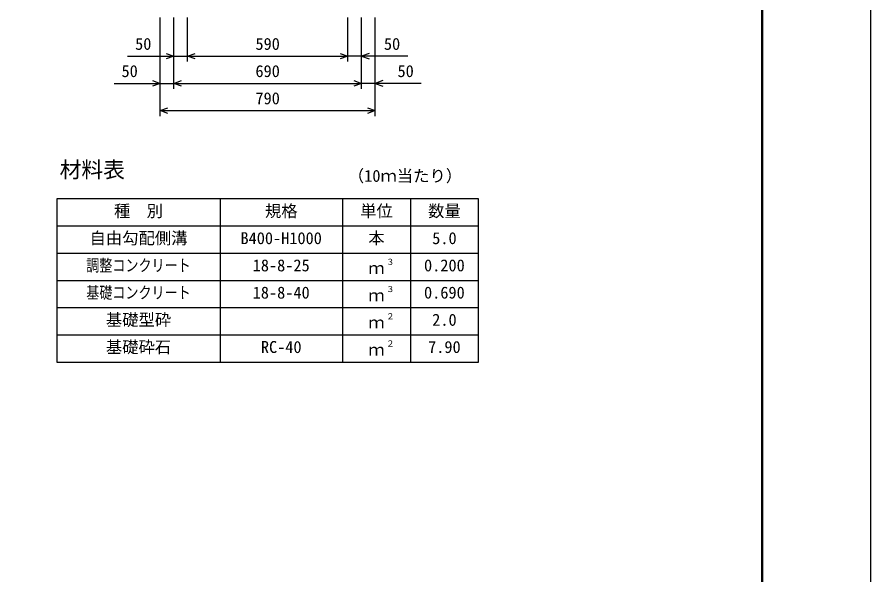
# Model space of a CAD drawing. Units: millimetres, scale not verified. Extents: x -16800 to 16800, y -5940 to 5940.
# Drawn here: x 13660 to 16800, y 78 to 2129 of the extents above; entities that cross this region are included whole.
import ezdxf
from ezdxf.enums import TextEntityAlignment as Align

# ---------------------------------------------------------------- set-up
doc = ezdxf.new("R2010")
doc.units = ezdxf.units.MM
doc.header["$LTSCALE"] = 20
for name, color, linetype, lineweight in [('0-0_DIM', 7, 'Continuous', 25), ('0-1_Defpoints', 5, 'Continuous', 25), ('0-3_HYO', 3, 'Continuous', 25), ('0-4_HYO2', 4, 'Continuous', 25), ('0-6_TXT', 7, 'Continuous', 25), ('0-7_WAKU', 3, 'Continuous', 25)]:
    doc.layers.add(name, color=color, linetype=linetype, lineweight=lineweight)
doc.styles.add('ＭＳ ゴシック', font='')
doc.styles.get('ＭＳ ゴシック').set_extended_font_data('MS Gothic')

msp = doc.modelspace()

# ---------------------------------------------------------------- linework, layer by layer
at = {"layer": '0-0_DIM'}
for p, q in [((14186.78, 1764.85), (14186.78, 2127.19)), ((14236.78, 1864.85), (14236.78, 2127.19)), ((14286.78, 1964.85), (14286.78, 2127.19)), ((14876.78, 1964.85), (14876.78, 2127.19)), ((14926.78, 1864.85), (14926.78, 2127.19)), ((14976.78, 1764.85), (14976.78, 2127.19)), ((14066.78, 1984.85), (14286.78, 1984.85)), ((14286.78, 1984.85), (14876.78, 1984.85)), ((15096.78, 1984.85), (14876.78, 1984.85)), ((14016.78, 1884.85), (14236.78, 1884.85)), ((14236.78, 1884.85), (14926.78, 1884.85)), ((15146.78, 1884.85), (14926.78, 1884.85)), ((14186.78, 1784.85), (14976.78, 1784.85))]:
    msp.add_line(p, q, dxfattribs=at)
for points in [[(14208.59, 1995.11), (14236.78, 1984.85), (14208.59, 1974.59)], [(14314.97, 1974.59), (14286.78, 1984.85), (14314.97, 1995.11)], [(14848.59, 1995.11), (14876.78, 1984.85), (14848.59, 1974.59)], [(14954.97, 1995.11), (14926.78, 1984.85), (14954.97, 1974.59)], [(14158.59, 1895.11), (14186.78, 1884.85), (14158.59, 1874.59)], [(14264.97, 1874.59), (14236.78, 1884.85), (14264.97, 1895.11)], [(14898.59, 1895.11), (14926.78, 1884.85), (14898.59, 1874.59)], [(15004.97, 1895.11), (14976.78, 1884.85), (15004.97, 1874.59)], [(14214.97, 1774.59), (14186.78, 1784.85), (14214.97, 1795.11)], [(14948.59, 1795.11), (14976.78, 1784.85), (14948.59, 1774.59)]]:
    msp.add_lwpolyline(points, dxfattribs=at)
at = {"layer": '0-1_Defpoints'}
msp.add_lwpolyline([(0, -5940), (16800, -5940), (16800, 5940), (0, 5940)], close=True, dxfattribs=at)
at = {"layer": '0-3_HYO'}
for p, q in [((14406.78, 1460.9), (14406.78, 860.9)), ((14856.78, 1460.9), (14856.78, 860.9)), ((15106.78, 1460.9), (15106.78, 860.9)), ((13806.78, 1360.9), (15356.78, 1360.9))]:
    msp.add_line(p, q, dxfattribs=at)
msp.add_lwpolyline([(13806.78, 860.9), (15356.78, 860.9), (15356.78, 1460.9), (13806.78, 1460.9)], close=True, dxfattribs=at)
at = {"layer": '0-4_HYO2'}
for p, q in [((13806.78, 1260.9), (15356.78, 1260.9)), ((13806.78, 1160.9), (15356.78, 1160.9)), ((13806.78, 1060.9), (15356.78, 1060.9)), ((13806.78, 960.9), (15356.78, 960.9))]:
    msp.add_line(p, q, dxfattribs=at)
at = {"layer": '0-7_WAKU', "lineweight": 50}
msp.add_lwpolyline([(400, -5540), (16400, -5540), (16400, 5540), (400, 5540)], close=True, dxfattribs=at)

# ---------------------------------------------------------------- texts
at = {"layer": '0-0_DIM', "style": 'ＭＳ ゴシック'}
for s, p in [('50', (14094.34, 1994.85)), ('590', (14536.78, 1994.85)), ('50', (15009.22, 1994.85)), ('50', (14044.34, 1894.85)), ('690', (14536.78, 1894.85)), ('50', (15059.22, 1894.85)), ('790', (14536.78, 1794.85))]:
    msp.add_text(s, height=43.99, dxfattribs=at).set_placement(p, align=Align.BOTTOM_LEFT)
at = {"layer": '0-6_TXT', "style": 'ＭＳ ゴシック'}
for s, height, p in [('材料表', 58.65, (13816.78, 1520.9)), ('（10ｍ当たり）', 43.99, (14876.78, 1509.9)), ('規格', 43.99, (14571.78, 1380.9)), ('単位', 43.99, (14921.78, 1380.9)), ('数量', 43.99, (15171.78, 1380.9)), ('種\u3000別', 43.99, (14016.78, 1380.9)), ('自由勾配側溝', 43.99, (13926.78, 1280.9)), ('B400-H1000', 43.99, (14481.78, 1280.9)), ('本', 43.99, (14951.78, 1280.9)), ('5.0', 43.99, (15186.78, 1280.9)), ('18-8-25', 43.99, (14526.78, 1180.9)), ('３', 21.99, (15017.32, 1211.27)), ('0.200', 43.99, (15156.78, 1180.9)), ('ｍ', 43.99, (14951.78, 1170.9)), ('18-8-40', 43.99, (14526.78, 1080.9)), ('３', 21.99, (15017.32, 1111.27)), ('0.690', 43.99, (15156.78, 1080.9)), ('ｍ', 43.99, (14951.78, 1070.9)), ('基礎型砕', 43.99, (13986.78, 980.9)), ('２', 21.99, (15017.32, 1011.27)), ('2.0', 43.99, (15186.78, 980.9)), ('ｍ', 43.99, (14951.78, 970.9)), ('基礎砕石', 43.99, (13986.78, 880.9)), ('RC-40', 43.99, (14556.78, 880.9)), ('ｍ', 43.99, (14951.78, 870.9)), ('２', 21.99, (15017.32, 911.27)), ('7.90', 43.99, (15171.78, 880.9))]:
    msp.add_text(s, height=height, dxfattribs=at).set_placement(p, align=Align.BOTTOM_LEFT)
at = {"layer": '0-6_TXT', "style": 'ＭＳ ゴシック', "width": 0.8}
for s, p in [('調整コンクリート', (13914.78, 1180.9)), ('基礎コンクリート', (13914.78, 1080.9))]:
    msp.add_text(s, height=43.99, dxfattribs=at).set_placement(p, align=Align.BOTTOM_LEFT)

doc.saveas('drawing.dxf')
